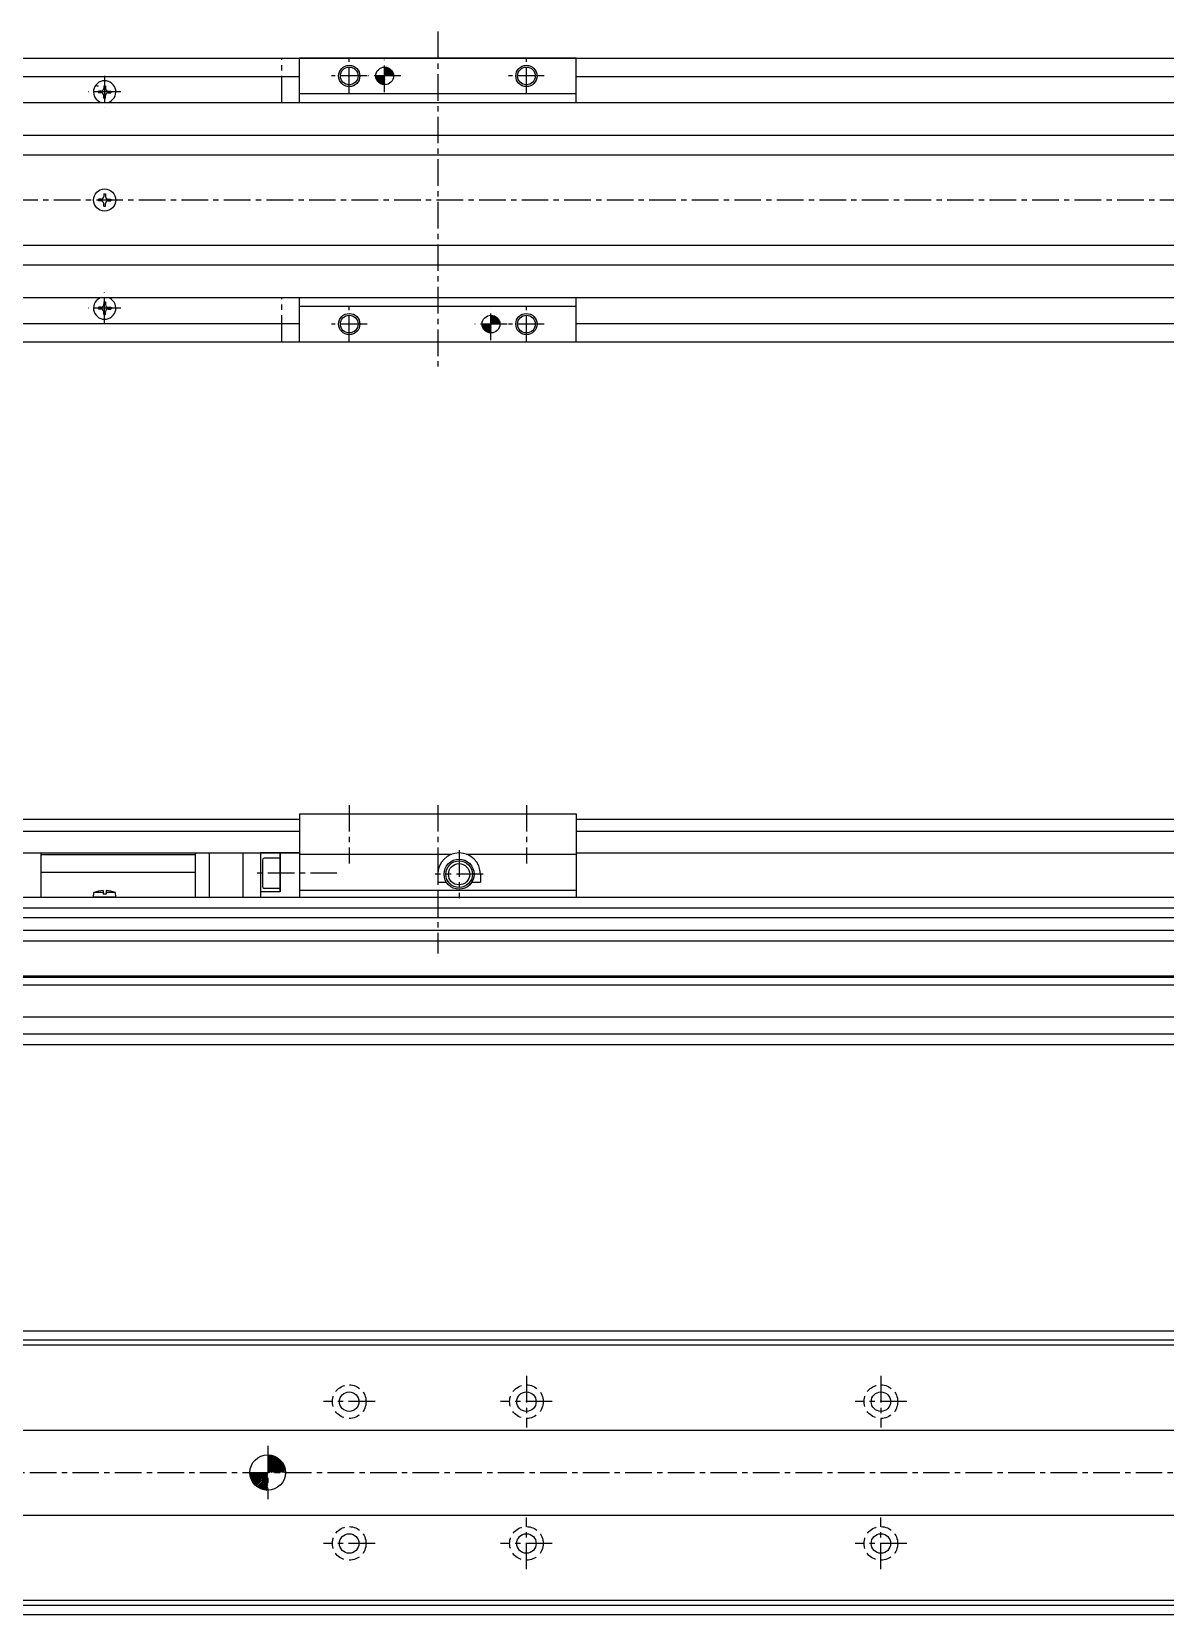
# Model space of a CAD drawing. Extents: x -463 to 783, y 41 to 537.
# Drawn here: x -179.1 to 140.7, y 90.5 to 536.9 of the extents above; entities that cross this region are included whole.
import ezdxf

# ---------------------------------------------------------------- set-up
doc = ezdxf.new("R2010")
doc.units = 0
for name, pattern in [('CENTER', [12, 7.5, -1.5, 1.5, -1.5]), ('DASHED', [4.5, 3, -1.5]), ('PHANTOM', [15, 7.5, -1.5, 1.5, -1.5, 1.5, -1.5])]:
    doc.linetypes.add(name, pattern=pattern)
doc.layers.get('0').update_dxf_attribs({"linetype": 'CONTINUOUS'})
doc.layers.add('CENTER', color=1, linetype='CENTER')

# ---------------------------------------------------------------- blocks, each defined once
blk = doc.blocks.new('DTL0004')
at = {"color": 0, "linetype": 'CONTINUOUS'}
for p, q in [((-3.15, 0), (-3.04, 1.3)), ((3.15, 0), (-3.15, 0)), ((-0.4, 1.3), (-3.04, 1.3)), ((-0.4, 1.89), (-0.4, 0.9)), ((0.4, 0.9), (-0.4, 0.9)), ((0.4, 1.89), (0.4, 0.9)), ((3.04, 1.3), (0.4, 1.3)), ((3.15, 0), (3.04, 1.3))]:
    blk.add_line(p, q, dxfattribs=at)
for start, end in [(92.8723, 112.3565), (67.6435, 87.1277)]:
    blk.add_arc((0, -6.08), 7.98, start, end, dxfattribs=at)
at = {"color": 0}
blk.add_point((0, 0), dxfattribs=at)
blk.add_point((0, 0), dxfattribs=at)
blk = doc.blocks.new('*X5')
at = {"color": 0}
for p, q in [((-296.92, 152.53), (-296.85, 152.6)), ((-296.92, 152.3), (-296.64, 152.59)), ((-296.92, 152.08), (-296.44, 152.56)), ((-296.92, 151.86), (-296.26, 152.52)), ((-296.92, 151.63), (-296.09, 152.46)), ((-296.92, 151.41), (-295.93, 152.4)), ((-296.92, 151.18), (-295.78, 152.33)), ((-296.92, 150.96), (-295.64, 152.25)), ((-296.92, 150.74), (-295.5, 152.16)), ((-296.92, 150.51), (-295.37, 152.07)), ((-296.92, 150.29), (-295.25, 151.96)), ((-296.89, 150.1), (-295.14, 151.85)), ((-299.42, 150.03), (-299.34, 150.1)), ((-299.41, 149.82), (-299.12, 150.1)), ((-299.38, 149.63), (-298.9, 150.1)), ((-299.33, 149.44), (-298.67, 150.1)), ((-299.28, 149.27), (-298.45, 150.1)), ((-299.22, 149.11), (-298.23, 150.1)), ((-299.15, 148.96), (-298, 150.1)), ((-299.07, 148.82), (-297.78, 150.1)), ((-298.98, 148.68), (-297.56, 150.1)), ((-298.88, 148.55), (-297.33, 150.1)), ((-298.78, 148.43), (-297.11, 150.1)), ((-298.67, 148.32), (-296.92, 150.07)), ((-298.56, 148.21), (-296.92, 149.84)), ((-298.43, 148.11), (-296.92, 149.62)), ((-296.66, 150.1), (-295.03, 151.74)), ((-296.44, 150.1), (-294.93, 151.61)), ((-296.21, 150.1), (-294.84, 151.48)), ((-295.99, 150.1), (-294.75, 151.34)), ((-295.77, 150.1), (-294.67, 151.2)), ((-295.54, 150.1), (-294.61, 151.04)), ((-295.32, 150.1), (-294.55, 150.88)), ((-295.1, 150.1), (-294.5, 150.7)), ((-294.87, 150.1), (-294.46, 150.52)), ((-294.65, 150.1), (-294.43, 150.32)), ((-294.43, 150.1), (-294.42, 150.11)), ((-298.3, 148.02), (-296.92, 149.4)), ((-298.16, 147.93), (-296.92, 149.17)), ((-298.02, 147.86), (-296.92, 148.95)), ((-297.86, 147.79), (-296.92, 148.73)), ((-297.7, 147.73), (-296.92, 148.5)), ((-297.52, 147.68), (-296.92, 148.28)), ((-297.34, 147.64), (-296.92, 148.05)), ((-297.14, 147.61), (-296.92, 147.83)), ((-296.93, 147.6), (-296.92, 147.61))]:
    blk.add_line(p, q, dxfattribs=at)
blk = doc.blocks.new('*X6')
at = {"color": 0}
for p, q in [((-265.42, 313.16), (-265.26, 313.33)), ((-265.42, 313.27), (-265.36, 313.33)), ((-265.42, 313.05), (-265.16, 313.31)), ((-265.42, 312.94), (-265.07, 313.29)), ((-265.42, 312.82), (-264.99, 313.26)), ((-265.42, 312.71), (-264.91, 313.23)), ((-265.42, 312.6), (-264.83, 313.19)), ((-265.42, 312.49), (-264.76, 313.15)), ((-265.42, 312.38), (-264.7, 313.1)), ((-265.42, 312.27), (-264.63, 313.06)), ((-265.42, 312.15), (-264.57, 313)), ((-265.38, 312.09), (-264.52, 312.95)), ((-265.27, 312.09), (-264.46, 312.89)), ((-265.15, 312.09), (-264.42, 312.83)), ((-265.04, 312.09), (-264.37, 312.76)), ((-264.93, 312.09), (-264.33, 312.69)), ((-264.82, 312.09), (-264.29, 312.62)), ((-264.71, 312.09), (-264.26, 312.54)), ((-266.67, 312.02), (-266.61, 312.09)), ((-266.66, 311.92), (-266.5, 312.09)), ((-266.65, 311.83), (-266.38, 312.09)), ((-266.62, 311.74), (-266.27, 312.09)), ((-266.6, 311.65), (-266.16, 312.09)), ((-266.56, 311.57), (-266.05, 312.09)), ((-266.53, 311.5), (-265.94, 312.09)), ((-266.48, 311.43), (-265.83, 312.09)), ((-266.44, 311.36), (-265.71, 312.09)), ((-266.39, 311.3), (-265.6, 312.09)), ((-266.34, 311.24), (-265.49, 312.09)), ((-266.28, 311.18), (-265.42, 312.04)), ((-266.23, 311.13), (-265.42, 311.93)), ((-266.16, 311.08), (-265.42, 311.82)), ((-266.1, 311.03), (-265.42, 311.71)), ((-266.03, 310.99), (-265.42, 311.59)), ((-265.95, 310.95), (-265.42, 311.48)), ((-265.87, 310.92), (-265.42, 311.37)), ((-265.79, 310.89), (-265.42, 311.26)), ((-265.7, 310.87), (-265.42, 311.15)), ((-265.61, 310.85), (-265.42, 311.04)), ((-265.51, 310.84), (-265.42, 310.92)), ((-264.6, 312.09), (-264.23, 312.45)), ((-264.48, 312.09), (-264.2, 312.37)), ((-264.37, 312.09), (-264.19, 312.27)), ((-264.26, 312.09), (-264.18, 312.17))]:
    blk.add_line(p, q, dxfattribs=at)
blk = doc.blocks.new('*X7')
at = {"color": 0}
for p, q in [((-280.42, 348.25), (-280.34, 348.33)), ((-280.42, 348.14), (-280.24, 348.32)), ((-280.42, 348.02), (-280.14, 348.3)), ((-280.42, 347.91), (-280.05, 348.28)), ((-280.42, 347.8), (-279.97, 348.25)), ((-281.67, 347), (-281.58, 347.09)), ((-281.66, 346.9), (-281.47, 347.09)), ((-281.64, 346.81), (-281.36, 347.09)), ((-281.62, 346.72), (-281.25, 347.09)), ((-281.59, 346.63), (-281.14, 347.09)), ((-281.56, 346.56), (-281.03, 347.09)), ((-281.52, 346.48), (-280.91, 347.09)), ((-281.48, 346.41), (-280.8, 347.09)), ((-281.43, 346.35), (-280.69, 347.09)), ((-281.38, 346.28), (-280.58, 347.09)), ((-281.33, 346.22), (-280.47, 347.09)), ((-281.27, 346.17), (-280.42, 347.02)), ((-281.21, 346.12), (-280.42, 346.91)), ((-281.15, 346.07), (-280.42, 346.79)), ((-281.08, 346.02), (-280.42, 346.68)), ((-281.01, 345.98), (-280.42, 346.57)), ((-280.94, 345.95), (-280.42, 346.46)), ((-280.86, 345.91), (-280.42, 346.35)), ((-280.77, 345.89), (-280.42, 346.23)), ((-280.68, 345.86), (-280.42, 346.12)), ((-280.59, 345.85), (-280.42, 346.01)), ((-280.42, 347.69), (-279.89, 348.22)), ((-280.42, 347.58), (-279.82, 348.18)), ((-280.42, 347.46), (-279.75, 348.14)), ((-280.42, 347.35), (-279.68, 348.09)), ((-280.42, 347.24), (-279.62, 348.04)), ((-280.42, 347.13), (-279.56, 347.99)), ((-280.35, 347.09), (-279.51, 347.94)), ((-280.24, 347.09), (-279.45, 347.88)), ((-280.13, 347.09), (-279.41, 347.81)), ((-280.02, 347.09), (-279.36, 347.74)), ((-279.91, 347.09), (-279.32, 347.67)), ((-279.8, 347.09), (-279.28, 347.6)), ((-279.68, 347.09), (-279.25, 347.52)), ((-279.57, 347.09), (-279.22, 347.44)), ((-279.46, 347.09), (-279.2, 347.35)), ((-279.35, 347.09), (-279.18, 347.25)), ((-279.24, 347.09), (-279.17, 347.15)), ((-280.48, 345.84), (-280.42, 345.9))]:
    blk.add_line(p, q, dxfattribs=at)

msp = doc.modelspace()

# ---------------------------------------------------------------- linework, layer by layer
at = {"color": 7, "linetype": 'CONTINUOUS'}
for p, q in [((-263.52, 529.44), (768.48, 529.44)), ((-25.52, 529.44), (-103.52, 529.44)), ((-103.52, 516.94), (-103.52, 529.44)), ((-25.52, 516.94), (-25.52, 529.44)), ((-263.52, 524.24), (-103.52, 524.24)), ((-25.52, 524.24), (768.48, 524.24)), ((-160.77, 521.69), (-160.27, 521.69)), ((-160.27, 520.19), (-160.27, 519.69)), ((-159.52, 520.19), (-160.27, 520.19)), ((-159.52, 519.69), (-160.27, 519.69)), ((-158.77, 521.69), (-158.77, 520.93)), ((-158.77, 518.19), (-158.77, 518.94)), ((-158.77, 518.19), (-158.27, 518.19)), ((-158.27, 521.69), (-158.27, 520.93)), ((-158.27, 518.19), (-158.27, 518.94)), ((-157.52, 520.19), (-156.77, 520.19)), ((-157.52, 519.69), (-156.77, 519.69)), ((-156.77, 520.19), (-156.77, 519.69)), ((-25.52, 519.44), (-103.52, 519.44)), ((-263.52, 516.94), (768.48, 516.94)), ((-263.52, 516.94), (-103.52, 516.94)), ((-25.52, 516.94), (768.48, 516.94)), ((-263.52, 507.71), (768.48, 507.71)), ((-263.52, 502.17), (768.48, 502.17)), ((-158.77, 491.19), (-158.77, 490.43)), ((-158.77, 491.19), (-158.27, 491.19)), ((-158.27, 491.19), (-158.27, 490.43)), ((-160.27, 489.69), (-160.27, 489.19)), ((-159.52, 489.69), (-160.27, 489.69)), ((-159.52, 489.19), (-160.27, 489.19)), ((-158.77, 487.69), (-158.77, 488.44)), ((-158.77, 487.69), (-158.27, 487.69)), ((-158.27, 487.69), (-158.27, 488.44)), ((-157.52, 489.69), (-156.77, 489.69)), ((-157.52, 489.19), (-156.77, 489.19)), ((-156.77, 489.69), (-156.77, 489.19)), ((-263.52, 476.7), (768.48, 476.7)), ((-263.52, 471.17), (768.48, 471.17)), ((-263.52, 461.94), (-103.52, 461.94)), ((-261.52, 461.94), (770.48, 461.94)), ((-158.77, 460.69), (-158.77, 459.93)), ((-158.77, 460.69), (-158.27, 460.69)), ((-158.27, 460.69), (-158.27, 459.93)), ((-103.52, 449.44), (-103.52, 461.94)), ((-25.52, 461.94), (768.48, 461.94)), ((-25.52, 449.44), (-25.52, 461.94)), ((-160.27, 459.19), (-160.27, 458.69)), ((-159.52, 459.19), (-160.27, 459.19)), ((-159.52, 458.69), (-160.27, 458.69)), ((-158.77, 457.19), (-158.77, 457.94)), ((-158.77, 457.19), (-158.27, 457.19)), ((-158.27, 457.19), (-158.27, 457.94)), ((-157.52, 459.19), (-156.77, 459.19)), ((-157.52, 458.69), (-156.77, 458.69)), ((-156.77, 459.19), (-156.77, 458.69)), ((-25.52, 459.44), (-103.52, 459.44)), ((-263.52, 454.64), (-103.52, 454.64)), ((-25.52, 454.64), (768.48, 454.64)), ((-263.52, 449.44), (768.48, 449.44)), ((-103.52, 449.44), (-25.52, 449.44)), ((-263.52, 314.76), (-103.52, 314.76)), ((-103.52, 316.26), (-25.52, 316.26)), ((-103.52, 316.26), (-103.52, 292.76)), ((-25.52, 316.26), (-25.52, 292.76)), ((-25.52, 314.76), (768.48, 314.76)), ((-263.52, 311.4), (-103.52, 311.4)), ((-25.52, 311.4), (768.48, 311.4)), ((-263.52, 305.26), (-103.52, 305.26)), ((-176.52, 305.26), (-176.52, 292.76)), ((-176.52, 304.79), (-133.02, 304.79)), ((-133.02, 305.26), (-133.02, 292.76)), ((-129.02, 305.26), (-129.02, 292.76)), ((-119.52, 305.26), (-119.52, 292.76)), ((-114.52, 305.26), (-114.52, 292.76)), ((-103.52, 305.26), (-114.52, 305.26)), ((-103.52, 305.26), (-114.52, 305.26)), ((-109.02, 303.76), (-113.52, 303.76)), ((-109.02, 303.76), (-113.52, 303.76)), ((-109.02, 294.26), (-109.02, 305.26)), ((-109.02, 305.26), (-109.02, 294.26)), ((-103.52, 304.89), (-60.59, 304.89)), ((-56.44, 304.89), (-25.52, 304.89)), ((-25.52, 305.26), (768.48, 305.26)), ((-176.52, 299.8), (-133.02, 299.8)), ((-114.02, 303.26), (-114.02, 295.76)), ((-114.02, 303.26), (-114.02, 295.76)), ((-64.52, 299.26), (-64.52, 297.01)), ((-52.52, 299.26), (-52.52, 297.01)), ((-109.02, 295.26), (-113.52, 295.26)), ((-109.02, 295.26), (-113.52, 295.26)), ((-103.52, 294.76), (-25.52, 294.76)), ((-64.52, 297.01), (-62.13, 297.01)), ((-54.91, 297.01), (-52.52, 297.01)), ((-263.52, 292.76), (768.48, 292.76)), ((-109.02, 294.26), (-114.52, 294.26)), ((-109.02, 294.26), (-114.52, 294.26)), ((-263.52, 289.76), (768.48, 289.76)), ((-263.52, 287.01), (768.48, 287.01)), ((-263.52, 283.51), (768.48, 283.51)), ((-263.52, 280.49), (768.48, 280.49)), ((-263.52, 270.56), (768.48, 270.56)), ((-263.52, 270.26), (768.48, 270.26)), ((-263.52, 268.02), (768.48, 268.02)), ((-263.52, 259.03), (768.48, 259.03)), ((-263.52, 254.26), (768.48, 254.26)), ((-263.52, 251.26), (768.48, 251.26)), ((-263.52, 170.47), (768.48, 170.47)), ((-263.52, 167.87), (768.48, 167.87)), ((-263.52, 166.47), (768.48, 166.47)), ((-263.52, 142.47), (768.48, 142.47)), ((-263.52, 118.47), (768.48, 118.47)), ((-263.52, 94.47), (768.48, 94.47)), ((-263.52, 93.07), (768.48, 93.07)), ((-263.52, 90.47), (768.48, 90.47))]:
    msp.add_line(p, q, dxfattribs=at)
at = {"color": 3, "linetype": 'PHANTOM'}
for p, q in [((-108.52, 516.94), (-108.52, 529.44)), ((-108.52, 449.44), (-108.52, 461.94))]:
    msp.add_line(p, q, dxfattribs=at)
at = {"color": 7, "linetype": 'CONTINUOUS'}
for centre, radius in [((-89.52, 524.44), 3), ((-89.52, 524.44), 2.5), ((-79.52, 524.44), 2.5), ((-39.52, 524.44), 3), ((-39.52, 524.44), 2.5), ((-158.52, 489.44), 3.15), ((-89.52, 454.44), 3), ((-89.52, 454.44), 2.5), ((-49.52, 454.44), 2.5), ((-39.52, 454.44), 3), ((-39.52, 454.44), 2.5), ((-58.52, 299.26), 4.25), ((-58.52, 299.26), 3.75), ((-58.52, 299.26), 3), ((-89.52, 150.47), 2.75), ((-39.52, 150.47), 2.75), ((60.48, 150.47), 2.75), ((-112.52, 130.47), 5), ((-89.52, 110.47), 2.75), ((-39.52, 110.47), 2.75), ((60.48, 110.47), 2.75)]:
    msp.add_circle(centre, radius, dxfattribs=at)
at = {"color": 3, "linetype": 'DASHED'}
for centre in [(-89.52, 150.47), (-39.52, 150.47), (60.48, 150.47), (-89.52, 110.47), (-39.52, 110.47), (60.48, 110.47)]:
    msp.add_circle(centre, 4.75, dxfattribs=at)
at = {"color": 7, "linetype": 'CONTINUOUS'}
for centre, radius, start, end in [((-158.52, 519.94), 3.15, 287.7528, 252.2472), ((-159.52, 520.93), 0.748, 270, 0), ((-159.52, 518.94), 0.748, 0, 90.0001), ((-157.52, 520.93), 0.748, 180, 270), ((-157.52, 518.94), 0.748, 90, 180), ((-159.52, 490.43), 0.748, 270, 0), ((-159.52, 488.44), 0.748, 0, 90.0001), ((-157.52, 490.43), 0.748, 180, 270), ((-157.52, 488.44), 0.748, 90, 180), ((-158.52, 458.94), 3.15, 107.7528, 72.2472), ((-159.52, 459.93), 0.748, 270, 0), ((-157.52, 459.93), 0.748, 180, 270), ((-159.52, 457.94), 0.748, 0, 90.0001), ((-157.52, 457.94), 0.748, 90, 180), ((-113.52, 303.26), 0.5, 90, 180), ((-113.52, 303.26), 0.5, 90, 180), ((-58.52, 299.26), 6, 0, 180), ((-113.52, 295.76), 0.5, 180, 270), ((-113.52, 295.76), 0.5, 180, 270)]:
    msp.add_arc(centre, radius, start, end, dxfattribs=at)
at = {"layer": 'CENTER', "color": 1, "linetype": 'CENTER'}
for p, q in [((-64.52, 536.94), (-64.52, 441.94)), ((-89.52, 519.4), (-89.52, 529.48)), ((-79.52, 519.9), (-79.52, 528.98)), ((-39.52, 519.4), (-39.52, 529.48)), ((-158.52, 524.48), (-158.52, 515.4)), ((-84.48, 524.44), (-94.56, 524.44)), ((-74.98, 524.44), (-84.06, 524.44)), ((-34.48, 524.44), (-44.56, 524.44)), ((-153.98, 519.94), (-163.06, 519.94)), ((782.64, 489.44), (-300.94, 489.44)), ((-158.52, 454.4), (-158.52, 463.48)), ((-153.98, 458.94), (-163.06, 458.94)), ((-89.52, 449.4), (-89.52, 459.48)), ((-49.52, 449.9), (-49.52, 458.98)), ((-39.52, 449.4), (-39.52, 459.48)), ((-84.48, 454.44), (-94.56, 454.44)), ((-44.98, 454.44), (-54.06, 454.44)), ((-34.48, 454.44), (-44.56, 454.44)), ((-89.52, 318.76), (-89.52, 302.3)), ((-64.52, 318.76), (-64.52, 276.88)), ((-39.52, 318.76), (-39.52, 302.3)), ((-58.52, 306.05), (-58.52, 292.47)), ((-92.98, 299.51), (-116.68, 299.51)), ((-92.98, 299.51), (-116.48, 299.51)), ((-51.73, 299.26), (-65.31, 299.26)), ((-39.52, 157.76), (-39.52, 143.18)), ((60.48, 157.76), (60.48, 143.18)), ((-82.23, 150.47), (-96.81, 150.47)), ((-32.23, 150.47), (-46.81, 150.47)), ((67.77, 150.47), (53.19, 150.47)), ((-112.52, 138.01), (-112.52, 122.93)), ((-311.63, 130.47), (779.71, 130.47)), ((-39.52, 103.18), (-39.52, 117.76)), ((60.48, 103.18), (60.48, 117.76)), ((-82.23, 110.47), (-96.81, 110.47)), ((-32.23, 110.47), (-46.81, 110.47)), ((67.77, 110.47), (53.19, 110.47))]:
    msp.add_line(p, q, dxfattribs=at)

# ---------------------------------------------------------------- block references
at = {"color": 7, "linetype": 'CONTINUOUS', "xscale": 2, "yscale": 2, "zscale": 2}
for name in ['*X7', '*X6', '*X5']:
    msp.add_blockref(name, (481.33, -169.74), dxfattribs=at)
at = {"color": 7, "linetype": 'CONTINUOUS', "zscale": 2}
msp.add_blockref('DTL0004', (-158.52, 292.76), dxfattribs=at)

doc.saveas('drawing.dxf')
